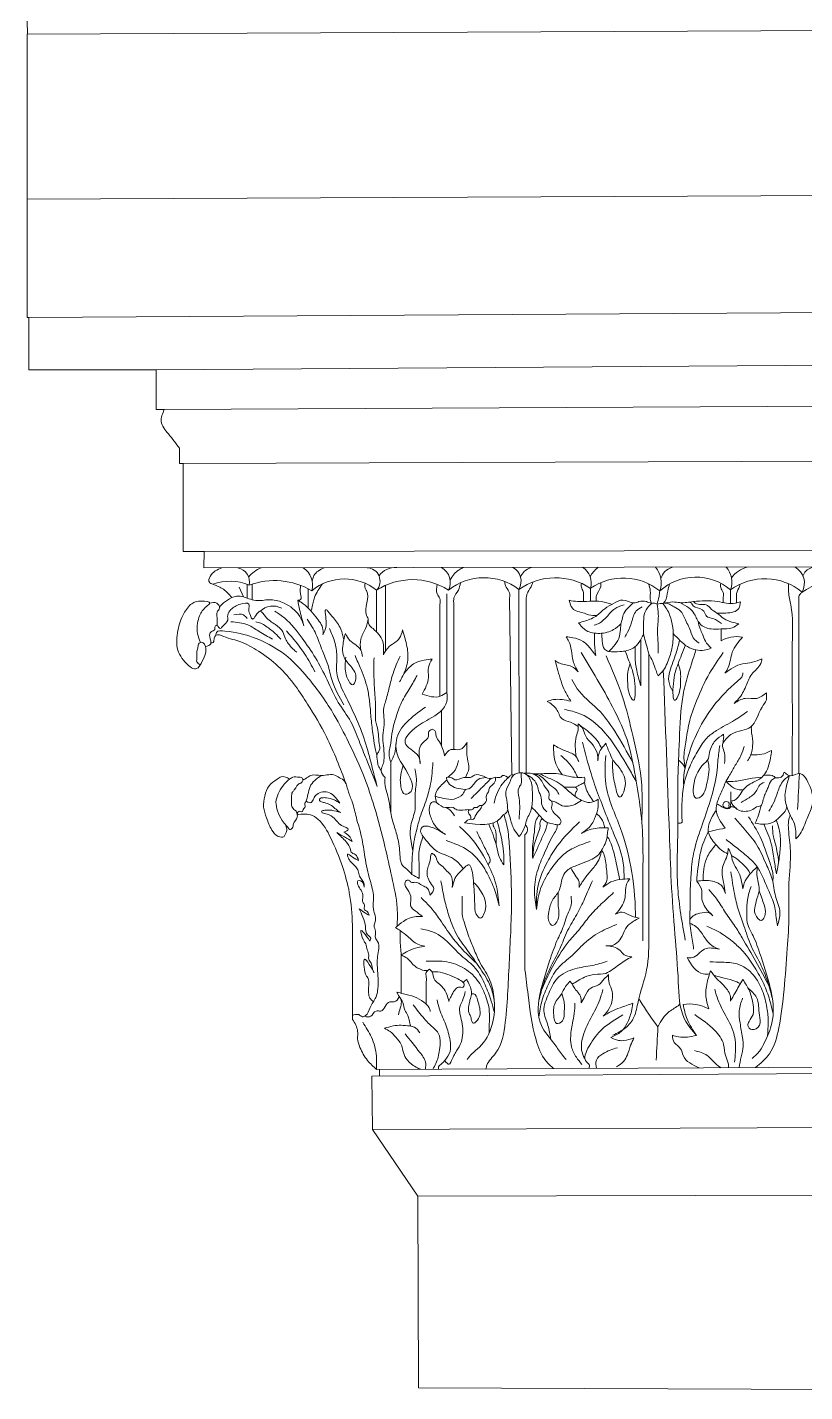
# Model space of a CAD drawing. Header units: millimetres. Extents: x 0 to 319, y 0 to 231.
# Drawn here: x 85.6 to 133, y 67.7 to 150.9 of the extents above; entities that cross this region are included whole.
import ezdxf

# ---------------------------------------------------------------- set-up
doc = ezdxf.new("R2010")
doc.units = ezdxf.units.MM
doc.layers.get('0').update_dxf_attribs({"lineweight": 9})

msp = doc.modelspace()

# ---------------------------------------------------------------- linework, layer by layer
for p, q in [((85.574, 151.289), (85.578, 150.492)), ((177.597, 150.918), (85.574, 150.492)), ((85.574, 150.492), (85.571, 140.44)), ((176.848, 140.852), (85.571, 140.44)), ((85.571, 140.44), (85.571, 133.217)), ((85.571, 133.217), (85.675, 133.217)), ((85.675, 133.217), (176.384, 133.784)), ((85.675, 130.041), (85.675, 133.217)), ((93.435, 130.041), (189.937, 130.707)), ((93.435, 130.041), (85.675, 130.041)), ((93.435, 127.608), (93.435, 130.041)), ((189.937, 128.11), (93.934, 127.608)), ((93.934, 127.608), (93.435, 127.608)), ((94.867, 124.317), (94.867, 125.254)), ((95.078, 124.317), (94.867, 124.317)), ((95.078, 124.317), (188.294, 124.667)), ((95.078, 118.963), (95.078, 124.317)), ((96.359, 118.963), (95.078, 118.963)), ((96.359, 118.963), (96.34, 117.957)), ((187.235, 119.101), (96.359, 118.963)), ((96.34, 117.957), (187.235, 118.103)), ((98.769, 116.194), (98.491, 116.783)), ((98.994, 116.386), (98.994, 116.956)), ((99.3, 116.417), (99.3, 116.974)), ((102.709, 115.965), (102.709, 116.69)), ((106.881, 116.596), (106.881, 114.064)), ((107.44, 113.951), (107.44, 116.896)), ((115.578, 106.119), (115.576, 116.651)), ((119.938, 116.713), (119.938, 115.926)), ((128.483, 116.618), (128.483, 115.789)), ((98.994, 116.386), (98.994, 116.11)), ((99.3, 116.417), (99.3, 116.015)), ((102.709, 115.965), (102.709, 115.512)), ((110.747, 115.725), (110.747, 110.123)), ((111.172, 110.362), (111.172, 116.371)), ((111.608, 115.725), (111.608, 106.893)), ((114.998, 116.133), (115.141, 105.342)), ((116.014, 116.133), (116.014, 105.443)), ((119.512, 116.258), (119.512, 115.904)), ((128.039, 116.18), (128.039, 115.845)), ((128.853, 116.18), (128.853, 115.821)), ((132.658, 105.426), (132.644, 116.206)), ((107.44, 113.951), (107.44, 112.9)), ((115.578, 106.119), (115.578, 105.463)), ((105.419, 90.433), (105.419, 96.183)), ((176.675, 87.393), (106.591, 86.967)), ((176.289, 87.717), (106.877, 87.384)), ((107.069, 87.136), (107.069, 87.385)), ((106.591, 86.967), (106.629, 83.717)), ((107.069, 87.136), (107.07, 86.97)), ((106.629, 83.717), (176.718, 84.051)), ((109.4, 79.646), (106.629, 83.717)), ((173.863, 79.799), (109.4, 79.646)), ((109.4, 79.646), (109.443, 67.97)), ((109.443, 67.97), (174.018, 67.733))]:
    msp.add_line(p, q)
for centre, radius, start, end in [((98.245, 117.094), 0.886, 347.98792, 77.98792), ((100.523, 116.249), 1.843, 111.60891, 141.60891), ((101.756, 116.925), 1.226, 343.10759, 58.14686), ((106.279, 117.153), 0.82, 317.20854, 88.16678), ((108.014, 116.788), 1.192, 85.1329, 145.1329), ((110.373, 117.084), 1.013, 332.12091, 62.12091), ((113.449, 113.819), 3.542, 53.09843, 127.99442), ((114.721, 117.132), 0.981, 330.63866, 60.63866), ((117.802, 113.474), 3.879, 56.59378, 125.01695), ((118.833, 117.029), 1.149, 344.00041, 57.06542), ((121.948, 113.797), 3.542, 51.18178, 124.58611), ((122.787, 117.054), 1.468, 340.20067, 40.20067), ((126.361, 114.109), 3.286, 49.7835, 131.85376), ((127.151, 117.091), 1.413, 340.43241, 40.43241), ((130.575, 113.74), 3.558, 50.24822, 126.01004), ((129.966, 116.316), 1.759, 105.63668, 144.11462), ((131.859, 117.023), 1.133, 331.06064, 61.06064), ((97.935, 114.102), 3.044, 67.25202, 110.08805), ((100.659, 112.689), 4.495, 59.67261, 110.13589), ((104.922, 114.144), 3.139, 51.37303, 129.41006), ((109.086, 113.154), 4.088, 57.72686, 122.64446), ((135.462, 112.663), 4.621, 62.65717, 124.41605), ((100.566, 114.518), 1.116, 61.57701, 134.48748)]:
    msp.add_arc(centre, radius, start, end)
for points in [[(94.867, 125.254), (94.185, 126.123), (93.742, 126.89), (93.934, 127.608)], [(94.867, 124.317), (94.867, 125.254)], [(96.889, 116.961), (96.681, 117.081), (96.728, 117.444), (97.444, 117.959)], [(102.965, 117.125), (103.065, 117.497), (103.685, 117.969)], [(111.738, 117.705), (111.591, 117.559), (111.381, 117.194)], [(111.738, 117.705), (111.92, 117.841), (112.165, 117.982)], [(115.666, 117.397), (115.895, 117.738), (116.33, 117.989)], [(124.232, 117.314), (124.477, 117.738), (124.936, 118.003)], [(132.904, 117.461), (133.075, 117.757), (133.524, 118.017)], [(96.889, 116.961), (97.543, 116.656), (98.048, 116.151)], [(102.072, 115.987), (102.25, 116.034), (102.25, 116.379), (102.25, 116.893)], [(103.024, 115.854), (103.105, 116.156), (103.582, 116.983)], [(106.374, 114.876), (106.269, 115.057), (106.269, 116.575), (106.185, 116.72), (106.185, 117.017)], [(110.747, 115.725), (110.747, 116.102), (110.592, 116.369), (110.592, 116.954)], [(111.608, 115.725), (111.608, 116.138), (111.878, 116.605), (111.997, 117.05)], [(114.998, 116.133), (114.998, 116.434), (114.798, 116.78), (114.704, 117.131)], [(116.014, 116.133), (116.106, 116.477), (116.366, 116.926), (116.411, 117.096)], [(119.512, 116.258), (119.489, 116.518), (119.383, 116.781), (119.383, 117.017)], [(120.288, 115.934), (120.288, 116.219), (120.561, 116.828), (120.561, 117.055)], [(123.658, 115.786), (123.588, 116.047), (123.588, 116.565), (123.473, 116.994)], [(124.168, 116.556), (124.122, 116.206), (124.001, 115.75)], [(124.352, 115.786), (124.483, 115.917), (124.65, 116.541), (124.769, 116.983)], [(128.039, 116.18), (128.03, 116.467), (127.888, 116.764), (127.888, 117.018)], [(128.853, 116.18), (128.853, 116.4), (129.034, 116.828), (129.071, 116.965)], [(132.254, 105.292), (132.254, 107.224), (132.254, 109.863), (132.254, 113.358), (132.166, 115.698), (132.028, 116.49), (132.028, 116.988)], [(132.644, 116.206), (132.72, 116.339), (132.85, 116.475)], [(96.008, 111.868), (95.771, 111.805), (95.409, 112.013), (94.763, 112.947), (94.763, 114.144), (95.122, 115.176), (95.61, 115.776), (96.218, 115.939), (96.705, 115.808), (96.499, 115.602), (96.089, 115.043), (95.966, 114.585), (95.966, 113.948), (96.133, 113.415)], [(96.704, 115.804), (97.136, 115.804), (97.3, 115.519), (97.149, 115.257), (97.149, 114.939), (97.149, 114.484)], [(97.149, 114.484), (97.363, 114.271), (97.504, 114.412), (97.8, 114.776), (97.8, 115.075), (97.995, 115.413), (98.575, 115.748), (99.094, 115.748), (99.094, 115.401), (99.186, 115.057), (99.311, 114.84), (99.519, 115.048), (99.786, 115.315), (100.104, 114.997), (100.719, 114.5), (101.168, 114.051), (101.336, 113.63), (101.498, 113.35), (101.793, 113.006), (102.026, 112.814)], [(98.048, 116.151), (97.549, 115.82), (97.301, 115.571)], [(98.048, 116.151), (98.345, 116.23), (98.769, 116.194)], [(102.452, 114.436), (102.166, 115.058), (101.25, 115.801), (100.439, 116.019), (99.622, 115.966), (98.769, 116.194)], [(102.072, 115.987), (102.185, 115.423), (102.452, 114.436)], [(102.072, 115.987), (102.283, 115.865), (103.181, 114.966), (103.616, 114.213), (103.616, 113.873)], [(103.024, 115.854), (102.942, 115.505), (102.891, 115.314)], [(118.639, 115.983), (119.153, 115.909), (120.603, 115.909), (121.255, 115.735)], [(118.639, 115.983), (118.833, 115.495), (119.567, 115.189), (120.078, 115.052), (120.323, 115.052)], [(119.206, 114.611), (119.629, 114.724), (120.335, 115.061), (120.809, 115.473), (121.352, 115.787), (121.912, 116.001), (122.593, 115.819), (122.896, 115.9), (123.347, 115.9), (123.658, 115.786)], [(121.988, 115.704), (121.425, 115.469), (120.928, 114.972), (120.485, 114.596), (120.156, 114.461)], [(121.798, 114.545), (121.872, 114.822), (121.968, 115.181), (122.266, 115.548), (122.537, 115.819)], [(124.059, 111.387), (123.936, 111.695), (123.733, 112.247), (123.506, 112.724), (123.427, 113.019), (123.181, 113.939), (123.181, 114.684), (123.257, 115.247), (123.658, 115.786)], [(123.658, 115.786), (123.773, 115.817), (124.029, 115.748), (124.194, 115.793), (124.352, 115.786)], [(124.001, 115.75), (124.078, 115.143), (124.028, 114.177), (124.067, 113.302), (124.067, 112.769)], [(124.352, 115.786), (124.594, 115.446), (124.886, 114.71), (124.986, 113.951), (124.904, 113.029), (124.614, 112.136), (124.382, 111.71), (124.059, 111.387)], [(129.093, 115.89), (128.783, 115.807), (127.701, 115.903), (126.231, 115.903), (125.391, 115.841), (124.968, 115.885), (124.352, 115.786)], [(126.58, 113.371), (126.296, 113.583), (126.04, 114.122), (125.69, 114.88), (125.432, 115.327), (125.037, 115.581), (124.758, 115.742), (124.477, 115.818)], [(128.986, 114.546), (128.576, 114.309), (127.91, 114.234), (127.295, 114.234), (126.615, 114.56), (126.274, 115.151), (125.943, 115.522), (125.391, 115.841)], [(127.94, 114.566), (127.413, 114.87), (127.018, 115.02), (126.847, 115.316), (126.332, 115.571), (126.206, 115.644), (126.13, 115.775), (125.967, 115.869)], [(128.986, 114.546), (128.562, 114.659), (128.08, 114.864), (127.656, 115.199), (127.232, 115.521), (127.088, 115.665), (126.326, 115.806), (126.231, 115.901)], [(129.093, 115.89), (128.986, 115.49), (128.207, 115.201), (127.653, 115.201)], [(98.995, 114.867), (98.773, 115.089), (98.17, 115.089)], [(100.687, 115.319), (101.283, 114.892), (102.336, 113.68), (103.161, 112.472), (103.862, 111.126), (104.55, 109.755), (105.313, 108.577), (105.816, 107.408), (106.266, 106.288), (106.926, 104.641)], [(102.658, 114.833), (103.189, 113.912), (103.578, 112.903), (103.912, 112.06), (104.169, 111.1), (104.887, 109.607)], [(103.616, 113.873), (103.752, 114.206), (103.752, 115.253)], [(103.752, 115.253), (103.752, 115.362), (103.834, 115.409), (103.898, 115.345), (104.249, 114.905), (104.702, 114.228), (104.878, 113.571)], [(106.374, 114.876), (106.208, 114.257), (105.923, 113.616), (105.923, 112.936)], [(106.374, 114.876), (106.427, 114.497), (106.67, 114.254), (107.263, 113.469), (107.301, 112.668)], [(123.089, 115.59), (122.73, 115.332), (122.446, 114.655), (122.204, 114.037), (122.031, 113.739)], [(97.149, 114.484), (97.015, 114.351), (97.015, 114.196), (96.787, 114.064), (96.703, 113.75), (96.765, 113.329), (96.451, 113.148)], [(97.071, 113.842), (97.121, 114.028), (97.635, 114.108), (99.351, 113.72), (101.264, 112.693), (102.697, 111.26), (104.306, 108.976), (105.165, 107.342), (106.152, 105.154), (106.741, 103.409), (107.396, 100.963), (107.812, 99.13), (108.143, 97.217), (108.143, 96.112)], [(97.997, 114.672), (99.027, 114.484), (99.722, 114.083), (100.531, 113.616)], [(101.045, 113.611), (100.702, 113.953), (100.132, 114.407), (99.814, 114.59), (99.512, 114.671)], [(103.128, 111.625), (102.506, 112.701), (101.391, 114.115)], [(104.009, 114.264), (104.328, 113.462), (104.46, 112.601), (104.46, 111.555), (104.619, 110.962), (105.129, 109.866), (105.658, 108.737), (106.24, 107.202), (106.644, 105.694), (106.926, 104.641)], [(107.301, 112.668), (107.653, 113.16), (108.085, 113.469), (108.267, 113.651), (108.477, 114.182)], [(108.477, 114.182), (108.622, 113.643), (108.802, 112.681), (108.648, 111.753), (108.287, 111.003)], [(121.798, 114.545), (121.351, 114.195), (120.505, 113.969), (119.676, 114.14), (119.206, 114.611)], [(120.255, 112.618), (120.179, 113.496), (120.179, 113.979)], [(121.046, 112.855), (120.795, 113), (120.661, 113.501), (120.618, 113.976)], [(121.046, 112.855), (121.243, 113.052), (121.608, 113.535), (121.753, 114.073), (121.798, 114.545)], [(127.3, 113.058), (126.954, 113.493), (126.774, 113.921), (126.629, 114.239), (126.501, 114.719)], [(127.91, 113.514), (127.91, 113.795), (127.91, 114.234)], [(96.008, 111.868), (96.323, 112.415), (96.408, 113.262), (96.251, 113.419), (96.051, 113.366), (95.987, 113.127), (95.919, 112.875), (95.919, 112.492), (95.919, 112.241), (96.119, 112.042)], [(96.778, 113.38), (96.914, 113.416), (96.985, 113.683), (97.083, 113.852), (97.543, 113.786), (98.61, 113.442), (99.677, 112.886), (100.868, 111.973), (101.938, 110.753), (102.675, 109.653), (103.83, 107.652), (105.023, 104.79)], [(104.878, 113.571), (104.878, 112.572), (105.308, 111.963), (105.618, 111.165), (105.418, 110.82), (105.212, 111.026), (105.002, 111.566), (105.002, 112.513)], [(104.878, 113.571), (104.981, 113.957)], [(104.981, 113.957), (105.261, 113.541), (105.917, 112.949), (106.023, 112.552)], [(119.188, 111.623), (118.873, 112.283), (118.77, 112.921), (118.621, 113.477), (118.458, 113.76)], [(118.458, 113.76), (118.861, 113.703), (119.499, 113.468), (119.974, 112.993), (120.255, 112.618)], [(121.046, 112.855), (121.735, 112.855), (122.546, 113.072), (122.907, 113.433), (123.184, 113.913)], [(123.013, 110.763), (122.76, 111.705), (122.662, 112.521), (122.662, 113.159)], [(123.013, 110.763), (123.013, 111.824), (123.013, 113.262), (123.013, 113.596)], [(124.97, 110.425), (124.713, 111.054), (124.778, 111.645), (125.162, 112.758), (125.377, 113.558)], [(125.731, 113.249), (125.288, 112.118), (124.994, 110.896), (125.101, 109.885), (125.346, 110.317), (125.433, 111.08), (125.43, 111.599), (125.279, 112.123)], [(127.3, 113.058), (126.878, 112.945), (126.372, 112.958), (125.865, 113.157), (125.415, 113.521), (124.986, 113.951)], [(129.221, 113.742), (128.504, 113.742), (127.91, 113.514)], [(128.145, 111.544), (128.343, 111.886), (128.592, 112.815), (129.221, 113.742)], [(105.57, 112.609), (105.936, 111.771), (106.363, 110.429), (106.484, 109.575), (106.567, 108.625), (106.693, 107.62), (106.819, 106.875), (106.91, 106.535)], [(106.729, 112.469), (106.729, 111.154), (106.822, 108.841), (106.822, 108.654), (106.907, 108.337), (107.048, 107.253), (107.048, 106.822), (106.939, 106.634), (106.939, 106.179)], [(108.322, 112.577), (107.889, 111.525), (107.661, 110.672), (107.421, 109.778), (107.331, 109.442), (107.331, 108.851), (107.331, 108.235), (107.264, 107.59), (107.323, 106.961), (107.336, 106.788), (107.336, 106.229), (107.245, 105.889), (107.165, 105.59), (107.402, 105.179)], [(110.277, 112.402), (109.781, 112.335), (109.147, 112.101), (108.541, 111.494)], [(110.277, 112.402), (110.051, 111.899), (110.051, 111.281), (109.659, 110.266)], [(118.736, 109.836), (118.394, 110.428), (117.946, 111.702), (117.784, 112.307)], [(117.784, 112.307), (118.067, 112.143), (118.788, 111.95), (119.188, 111.623)], [(119.369, 112.802), (121.28, 109.492), (122.262, 107.189), (122.722, 104.955), (123.019, 102.976), (123.135, 98.81), (123.135, 95.213)], [(120.893, 112.598), (121.868, 110.162), (122.537, 107.667), (123.064, 104.717), (123.064, 102.508)], [(123.506, 112.724), (123.506, 95.652), (123.364, 93.45), (122.845, 91.513), (122.592, 90.57), (122.084, 89.918), (121.312, 89.472)], [(122.051, 112.891), (122.352, 112.118), (122.646, 110.896), (122.538, 109.885), (122.293, 110.317), (122.206, 111.08), (122.209, 111.599), (122.361, 112.123)], [(126.372, 112.958), (125.843, 111.262), (125.672, 110.62), (125.491, 109.539), (125.338, 106.817), (125.265, 104.686), (125.265, 102.003), (125.265, 98.458), (125.722, 95.253)], [(128.041, 112.8), (127.203, 111.531), (126.412, 109.861), (125.954, 108.501), (125.757, 107.335), (125.642, 106.366), (125.71, 105.747)], [(130.401, 112.416), (129.817, 112.203), (129.221, 112.113), (128.145, 111.544)], [(128.697, 109.698), (128.969, 109.97), (129.413, 110.739), (129.78, 111.472), (130.323, 112.125), (130.401, 112.416)], [(124.382, 111.71), (124.752, 101.74), (124.869, 98.831), (125.088, 95.609), (125.298, 92.723), (125.68, 90.444), (126.405, 89.455)], [(125.71, 105.747), (125.902, 106.467), (126.61, 108.234), (127.615, 109.744), (129.108, 111.237), (129.168, 111.297), (129.236, 111.554)], [(109.365, 111.408), (108.918, 110.633), (108.41, 109.752), (108.072, 108.849), (107.849, 108.016), (107.754, 107.278), (107.657, 106.482), (107.753, 106.123)], [(118.803, 111.158), (119.133, 110.587), (120.371, 109.349), (121.415, 108.002), (122.529, 106.074)], [(111.172, 110.362), (111.172, 109.818), (110.08, 108.727), (109.069, 108.061), (108.625, 107.293), (109.425, 106.493), (109.555, 106.01)], [(111.172, 110.362), (110.774, 110.132), (109.659, 110.266)], [(117.285, 109.821), (117.686, 109.928), (118.736, 109.836)], [(119.179, 108.291), (118.72, 108.556), (118.201, 108.765), (117.863, 109.349), (117.285, 109.821)], [(130.669, 110.344), (130.669, 109.917), (130.409, 109.467), (129.714, 108.263), (128.577, 107.847), (128.013, 107.282)], [(130.669, 110.344), (130.08, 110.004), (129.384, 110.004), (128.697, 109.698)], [(108.512, 105.905), (108.208, 106.432), (108.093, 107.441), (109.865, 109.467)], [(110.843, 107.132), (110.843, 109.267)], [(118.354, 109.321), (119.298, 109.068), (120.994, 107.7), (122.259, 105.764), (122.721, 104.965)], [(129.518, 109.2), (128.733, 108.677), (127.633, 108.042), (127.038, 107.585), (126.502, 106.833), (126.044, 105.953), (125.701, 105.024), (125.536, 103.912), (125.536, 102.55), (125.536, 102.458), (125.267, 102.386)], [(119.179, 108.449), (119.179, 108.084), (119.07, 107.679), (119.07, 106.446)], [(119.179, 108.449), (119.466, 108.162), (119.647, 107.7), (120.013, 107.247), (120.342, 106.677), (120.39, 106.206)], [(119.179, 108.449), (119.647, 108.099), (120.401, 107.346), (120.623, 106.961)], [(129.527, 106.205), (129.698, 106.5), (129.794, 106.86), (129.842, 107.376), (129.755, 108.074), (129.755, 108.296)], [(110.268, 108.133), (110.052, 107.917), (110.052, 107.708), (109.688, 107.268), (109.555, 106.01)], [(110.268, 108.133), (110.433, 108.039), (110.523, 107.701), (110.725, 107.352), (111.036, 106.505)], [(111.036, 106.505), (111.412, 106.881), (111.976, 106.881), (112.412, 107.318)], [(112.307, 105.188), (112.518, 105.731), (112.426, 106.319), (112.412, 107.318)], [(119.459, 107.335), (119.971, 105.425), (120.95, 102.761), (121.346, 101.78), (121.916, 100.105), (121.99, 98.982)], [(128.058, 107.817), (127.561, 107.435), (127.205, 106.705), (127.08, 106.238), (126.898, 106.055), (126.202, 104.409), (126.202, 104.316), (126.373, 103.921), (126.778, 104.102), (126.988, 104.592), (127.163, 105.822), (127.086, 106.242)], [(128.058, 107.817), (128.058, 107.513), (127.999, 107.179), (127.999, 107.096), (128.108, 106.687), (128.108, 106.034)], [(108.073, 107.279), (107.971, 106.61), (107.753, 106.123)], [(118.204, 105.355), (117.824, 106.015), (117.683, 107.171)], [(117.683, 107.171), (118.048, 106.96), (118.708, 106.691), (119.008, 106.518), (119.218, 106.155)], [(118.133, 106.521), (118.736, 105.919), (119.161, 105.182)], [(120.39, 106.206), (120.462, 106.657), (120.869, 107.263)], [(120.869, 106.522), (120.869, 104.798), (121.775, 102.063), (122.4, 99.732), (122.677, 96.892), (122.677, 96.659)], [(120.869, 107.263), (121.076, 106.748), (121.294, 106.24)], [(126.233, 94.708), (126.079, 95.696), (126.004, 96.299), (126.004, 96.524), (126.079, 99.375), (126.267, 100.716), (126.776, 102.347), (127.294, 103.933), (127.674, 105.661), (127.718, 106.259), (127.831, 107.129)], [(129.319, 107.078), (129.122, 106.531), (128.773, 105.926), (128.428, 105.329), (128.206, 104.943), (127.982, 104.4), (127.677, 103.676), (127.617, 103.21), (128.16, 102.089)], [(130.991, 106.833), (130.929, 106.383), (130.775, 105.81), (130.549, 105.359), (130.353, 105.163), (129.884, 104.892), (129.507, 104.675), (129.261, 104.429), (129.006, 104.053), (128.763, 103.81), (128.494, 103.738)], [(130.991, 106.833), (130.527, 106.632), (129.974, 106.567), (129.723, 106.567)], [(106.939, 106.179), (106.99, 105.916), (107.165, 105.613)], [(107.753, 106.123), (107.753, 102.998)], [(108.512, 105.905), (108.375, 105.393), (108.375, 104.601), (108.632, 104.155), (108.837, 104.21), (108.512, 105.905)], [(109.224, 105.699), (109.317, 105.075), (109.232, 104.122), (109.232, 103.228), (108.973, 102.26), (109.105, 100.715)], [(110.325, 106.089), (110.182, 104.8), (109.931, 103.861), (109.535, 102.736), (109.342, 102.016)], [(111.884, 106.21), (111.675, 105.634), (111.244, 105.202)], [(121.294, 106.24), (121.294, 105.622), (121.45, 104.671), (121.726, 103.98), (122.024, 104.495), (121.799, 105.628), (121.294, 106.24)], [(125.71, 105.747), (125.57, 105.989), (125.316, 106.243)], [(125.71, 105.747), (125.628, 105.19), (125.628, 104.686)], [(102.049, 102.91), (102.049, 102.764), (101.809, 102.347), (101.742, 102.1), (101.592, 102.013), (101.484, 102.121), (101.349, 102.255), (101.409, 102.032), (101.334, 101.754), (101.239, 101.589), (100.88, 101.589), (100.493, 101.975), (100.172, 102.716), (99.994, 103.379), (100.063, 104.043), (100.329, 104.677), (100.823, 105.08), (101.07, 105.223), (101.581, 105.086)], [(101.361, 102.252), (101.127, 102.555), (100.845, 103.145), (100.748, 103.682), (100.881, 104.181), (101.157, 104.659), (101.581, 105.083), (101.775, 105.194), (102.156, 105.194), (102.373, 105.136), (102.373, 104.959), (102.255, 104.842), (102.106, 104.763), (102.027, 104.663), (101.929, 104.522), (101.864, 104.418), (101.757, 104.293), (101.699, 103.978), (101.697, 103.739), (101.697, 103.491), (101.843, 103.238), (102.009, 103.073), (102.049, 102.91)], [(102.39, 105.021), (102.617, 105.152), (102.879, 105.304), (103.513, 105.304), (104.374, 105.304), (104.534, 105.211), (104.873, 105.015), (105.15, 104.366), (105.396, 103.689), (105.651, 102.734), (105.967, 101.557), (106.172, 100.335), (106.49, 98.9), (106.697, 97.889), (106.697, 97.135), (106.8, 96.753), (106.8, 96.388), (106.734, 96.144), (106.822, 95.814), (106.822, 95.399), (106.951, 95.176), (106.951, 94.269), (106.951, 93.401), (106.951, 92.166), (106.846, 91.774), (106.495, 91.167), (106.193, 90.644), (106.019, 90.597), (105.796, 90.725), (105.593, 90.725), (105.419, 90.679)], [(102.582, 103.708), (102.7, 104.148), (102.827, 104.622), (103.509, 105.304)], [(107.402, 105.179), (107.402, 104.682), (107.548, 104.138), (107.642, 103.787), (107.747, 103.035), (107.988, 102.133), (108.219, 101.273), (108.327, 100.209)], [(110.572, 103.643), (110.463, 104.049), (110.852, 104.723), (111.179, 105.024)], [(111.143, 105.189), (111.403, 105.189), (111.664, 105.038), (112.214, 105.185), (112.627, 105.185), (112.87, 105.325), (113.404, 105.255), (113.899, 105.122), (114.161, 105.195), (114.471, 105.195), (114.577, 105.301), (114.952, 105.201), (115.077, 105.325), (115.251, 105.325)], [(111.143, 105.189), (111.209, 104.943), (111.53, 104.622), (112.034, 104.487), (112.506, 104.487), (112.874, 104.854), (113.075, 105.056), (113.559, 105.185)], [(113.871, 105.117), (113.339, 104.585), (113.001, 104.247), (112.658, 103.904)], [(113.332, 103.466), (113.584, 103.782), (113.584, 104.087), (113.708, 104.302), (113.774, 104.549), (114.066, 104.841), (114.161, 105.195)], [(114.949, 105.199), (114.738, 104.988), (114.4, 104.554), (114.151, 103.98), (114.056, 103.624)], [(114.892, 103.19), (114.831, 103.791), (114.775, 104.313), (115.016, 104.896), (115.158, 105.23), (115.556, 105.459), (115.812, 105.459), (116.11, 105.287), (116.302, 104.955), (116.393, 104.068), (116.32, 103.234), (116.014, 102.505), (115.917, 102.142), (115.59, 101.576)], [(115.579, 102.64), (115.579, 103.927), (115.579, 104.569), (115.712, 104.8), (115.712, 105.205), (115.712, 105.472)], [(118.157, 102.501), (118.058, 102.673), (117.811, 102.921), (117.567, 103.342), (117.567, 103.716), (117.422, 103.861), (117.422, 104.159), (117.17, 104.594), (116.896, 105.068), (116.26, 105.436), (115.889, 105.436)], [(117.271, 103.096), (116.981, 103.467), (116.935, 103.926), (116.766, 104.381), (116.668, 104.747), (116.352, 105.152), (115.908, 105.437)], [(119.399, 103.784), (119.059, 103.98), (118.46, 104.482), (118.119, 104.76), (117.635, 105.04), (117.301, 105.183), (116.814, 105.399), (116.419, 105.399)], [(118.016, 104.138), (117.865, 104.398), (117.46, 104.733), (117.118, 105.075), (116.824, 105.295), (116.432, 105.4)], [(119.571, 105.193), (118.97, 105.193), (117.996, 105.396), (116.827, 105.396)], [(119.033, 104.585), (119.34, 104.762), (119.571, 104.895), (119.571, 105.193)], [(119.568, 104.891), (119.683, 104.466), (120.121, 103.707)], [(130.399, 105.201), (129.607, 105.104), (128.76, 104.95), (128.209, 104.95)], [(128.209, 104.95), (128.435, 104.724), (128.924, 104.442), (129.272, 104.442)], [(128.513, 103.405), (128.72, 103.349), (129.034, 103.168), (129.428, 103.12), (129.839, 103.23), (130.16, 103.415), (130.328, 103.46), (130.433, 103.641), (130.534, 104.019), (130.668, 104.323), (130.774, 104.571), (130.987, 105.01), (131.248, 105.161)], [(129.125, 103.661), (129.622, 103.948), (130.085, 104.411), (130.266, 104.724), (130.533, 104.878)], [(131.248, 105.161), (131.021, 105.292), (130.492, 105.292)], [(132.074, 105.292), (131.651, 104.908), (131.322, 104.179), (131.093, 103.601), (130.825, 103.137)], [(131.758, 105.509), (131.58, 105.2), (131.248, 105.161)], [(132.475, 101.443), (132.727, 101.744), (133.151, 102.683), (133.459, 103.476), (133.491, 104.107), (133.265, 104.764), (132.972, 105.271), (132.706, 105.425), (132.158, 105.278), (131.758, 105.509)], [(131.913, 103.398), (131.808, 103.957), (131.851, 104.458), (132.074, 105.292)], [(132.578, 103.227), (132.689, 105.426)], [(102.049, 102.91), (102.089, 103.059), (102.194, 103.12), (102.323, 103.085), (102.443, 103.293), (102.508, 103.358), (102.508, 103.586), (102.577, 103.706), (102.83, 103.638), (103.015, 103.822), (103.161, 104.075), (103.508, 104.276), (103.919, 104.276), (104.266, 104.075), (104.646, 103.611)], [(112.309, 104.456), (112.145, 104.171), (111.62, 103.868), (110.969, 103.904), (110.463, 104.04)], [(119.033, 104.585), (118.698, 104.585), (118.342, 104.585)], [(119.033, 104.585), (119.13, 104.417), (119.022, 104.23), (119.022, 104.005)], [(128.512, 104.299), (128.494, 103.738), (128.388, 103.343), (128.031, 103.439), (128.129, 103.694), (128.404, 103.62), (128.351, 103.422)], [(104.646, 103.611), (104.29, 103.817), (103.828, 103.941), (103.562, 103.941), (103.409, 103.853), (103.409, 103.781), (103.586, 103.679), (103.795, 103.623), (104.14, 103.464), (104.41, 103.241), (104.685, 103.037)], [(104.685, 103.037), (104.156, 103.179), (103.726, 103.179), (103.533, 103.127), (103.559, 103.026)], [(111.088, 101.713), (110.526, 102.153), (110.245, 102.639), (110.113, 103.354), (110.312, 103.699), (110.572, 103.643)], [(112.66, 103.212), (112.29, 103.212), (111.781, 103.212), (111.554, 103.343), (111.092, 103.343), (110.572, 103.643)], [(111.126, 103.342), (111.351, 103.212), (111.631, 102.839)], [(112.258, 102.414), (112.644, 102.636), (112.794, 102.636), (112.897, 102.814), (113.186, 103.215), (113.332, 103.466)], [(114.892, 103.19), (114.731, 102.963), (114.655, 102.922), (114.458, 102.724), (112.258, 102.414)], [(113.332, 103.466), (113.177, 103.466), (112.961, 103.342), (112.847, 103.342), (112.751, 103.246), (112.493, 103.177), (112.568, 102.899), (112.637, 102.779), (112.636, 102.637)], [(115.59, 101.576), (115.266, 102.03), (115.032, 102.714), (114.892, 103.19)], [(118.157, 102.501), (118.053, 102.32), (117.777, 102.32), (117.251, 102.461), (116.712, 103.001), (116.352, 103.36)], [(117.546, 103.741), (117.818, 103.668), (118.099, 103.506), (118.592, 103.436), (118.976, 103.539), (119.399, 103.784)], [(119.392, 101.773), (119.869, 102.15), (120.226, 102.768), (120.401, 103.422), (120.401, 103.854)], [(120.401, 103.854), (119.904, 103.652), (119.399, 103.784)], [(127.122, 101.865), (127.149, 102.215), (127.387, 102.821), (127.616, 103.218)], [(128.513, 103.405), (128.391, 103.283), (127.961, 103.398), (127.652, 103.577)], [(128.494, 103.738), (128.63, 103.501), (128.864, 103.268)], [(130.347, 103.474), (130.188, 102.883), (129.99, 102.389)], [(129.99, 102.389), (130.435, 102.331), (131.095, 102.46), (131.59, 102.879), (131.864, 103.218), (131.913, 103.398)], [(131.913, 103.398), (132.144, 102.852), (132.378, 102.363), (132.475, 101.443)], [(105.419, 96.183), (105.223, 98.166), (104.797, 99.758), (104.077, 101.514), (103.309, 102.643), (102.847, 102.91), (102.049, 102.91)], [(103.559, 103.026), (103.871, 102.943), (104.307, 102.691), (104.743, 102.255), (105.161, 102.014), (104.881, 101.852)], [(111.088, 101.713), (110.662, 101.959), (109.597, 102.061), (109.58, 101.996), (109.916, 101.345), (110.582, 100.678), (111.577, 100.227), (112.179, 99.626)], [(114.655, 102.922), (114.861, 102.152), (114.989, 100.975), (115.12, 97.887), (114.988, 94.1), (114.739, 90.265), (114.15, 88.368), (113.616, 87.636), (113.557, 87.416)], [(114.646, 99.85), (114.385, 100.303), (114.197, 101.004), (113.734, 102.343)], [(114.177, 101.085), (114.177, 101.579), (114.081, 102.099), (114.001, 102.237), (114.001, 102.414)], [(114.646, 99.85), (114.646, 100.45), (114.395, 101.938), (114.235, 102.532)], [(115.963, 102.318), (116.103, 101.964), (115.941, 101.683)], [(116.412, 100.235), (116.412, 101.101), (116.512, 101.852), (116.612, 102.547), (116.808, 102.887)], [(116.412, 100.235), (116.505, 101.066), (116.756, 101.807), (116.864, 102.208), (116.864, 102.46), (116.989, 102.677)], [(116.412, 100.235), (116.718, 100.906), (117.018, 101.581), (117.233, 102.092), (117.323, 102.427)], [(116.643, 97.124), (116.74, 98.586), (117.306, 100.031), (117.931, 101.033), (119.265, 102.473)], [(120.809, 102.111), (120.595, 102.682), (120.302, 102.975)], [(131.343, 96.133), (131.498, 96.948), (131.233, 97.935), (131.026, 98.978), (130.649, 99.92), (130.096, 101.056), (129.315, 102.053), (128.756, 102.701)], [(129.583, 102.782), (130.289, 101.561), (130.859, 100.057), (131.068, 99.277), (131.068, 98.801)], [(131.286, 99.312), (131.151, 100.127), (130.966, 101.143), (130.513, 102.33)], [(131.286, 99.312), (131.391, 99.875), (131.507, 100.771), (131.507, 101.688), (131.285, 102.59)], [(132.08, 101.364), (132.024, 102.023), (132.024, 102.525), (132.123, 102.894)], [(105.4, 101.284), (104.454, 101.831)], [(104.454, 101.831), (105.028, 101.257), (105.299, 100.787), (105.344, 100.62), (105.57, 100.489), (105.789, 100.111)], [(104.881, 101.852), (105.212, 101.61), (105.4, 101.284)], [(109.342, 102.016), (109.192, 101.409), (109.105, 100.715)], [(109.485, 99.019), (109.485, 99.763), (109.485, 100.715), (109.717, 101.581)], [(114.371, 97.353), (114.161, 98.701), (113.616, 100.02), (112.64, 101.502), (111.942, 102.199)], [(113.005, 101.883), (113.346, 101.182), (113.709, 100.455), (113.809, 100.078), (113.691, 99.874)], [(115.941, 101.683), (115.941, 93.448)], [(116.643, 97.124), (116.518, 98.319), (116.738, 99.6), (117.162, 100.651), (117.747, 101.798), (117.909, 102.157), (117.909, 102.298)], [(121.02, 102.105), (120.976, 101.763), (120.915, 101.371), (120.709, 100.915), (120.518, 100.584), (119.701, 100.054), (119.092, 99.819), (118.446, 99.445), (118.222, 99.057), (118.005, 98.247), (117.623, 97.703), (117.399, 97.011), (117.399, 96.428), (117.602, 96.164), (117.89, 96.389), (117.973, 97.336), (117.973, 98.189)], [(121.02, 102.105), (120.471, 102.105), (119.529, 101.852), (119.392, 101.773)], [(121.723, 98.956), (121.481, 100.091), (121.049, 101.453), (120.959, 101.61)], [(126.42, 98.86), (126.496, 99.633), (126.848, 101.267), (127.122, 101.865)], [(127.122, 101.865), (127.463, 101.956), (128.16, 102.089)], [(127.122, 101.865), (127.301, 101.463), (127.576, 101.108), (127.932, 100.752), (128.309, 100.534)], [(131.42, 100.048), (131.226, 101.11), (131.1, 101.58), (131.036, 102.23)], [(109.041, 99.276), (109.041, 99.934), (109.105, 100.715)], [(114.371, 97.353), (114.204, 97.974), (113.825, 98.963), (113.247, 99.963), (112.505, 100.706), (111.122, 101.346)], [(116.643, 97.124), (116.861, 98.306), (117.488, 99.528), (118.144, 100.343), (118.903, 100.881), (119.925, 101.274)], [(119.239, 98.464), (119.44, 98.811), (119.826, 99.329), (120.263, 99.86), (120.492, 100.257), (120.626, 100.755)], [(120.626, 100.755), (120.781, 100.437), (120.878, 99.972), (120.928, 99.47), (120.928, 98.893), (120.696, 98.491)], [(127.592, 101.089), (127.078, 100.375), (126.814, 99.085), (126.814, 98.897)], [(128.167, 98.104), (128.055, 98.788), (127.99, 99.667), (128.297, 100.479), (128.344, 100.852)], [(131.343, 96.133), (131.265, 96.636), (131.214, 97.124), (130.886, 98.108), (130.452, 99.096), (130.112, 99.729), (129.623, 100.262), (128.902, 100.865), (128.22, 101.392)], [(128.344, 100.852), (128.471, 100.632), (128.636, 100.013), (128.935, 99.496), (129.232, 98.388)], [(132.08, 101.364), (132.139, 100.702), (132.047, 98.747), (132.047, 96.778), (131.946, 94.748), (131.749, 92.245), (131.432, 89.909), (130.853, 88.338), (130.01, 87.495)], [(105.789, 100.111), (105.415, 100.327), (105.107, 100.504), (105.17, 100.271), (105.292, 100.06), (105.616, 99.736), (105.759, 99.488), (105.846, 99.162), (106.132, 98.668), (106.132, 98.485)], [(108.327, 100.209), (108.408, 99.909), (108.726, 99.591), (109.041, 99.276)], [(110.153, 98.015), (110.375, 98.4), (110.172, 98.752), (109.97, 99.506), (110.169, 100.25), (110.247, 100.541), (110.44, 100.43), (110.597, 100.062), (110.859, 99.801), (111.162, 99.497), (111.507, 98.976), (111.507, 98.475), (111.617, 98.886), (111.85, 99.289), (112.27, 99.71), (112.527, 99.858), (112.683, 99.589), (112.796, 98.882), (112.872, 97.469), (112.969, 96.853), (113.217, 96.605), (113.417, 96.805), (112.915, 98.676), (112.804, 98.788)], [(128.537, 100.42), (128.753, 100.295), (129.168, 99.951), (129.523, 99.596), (129.689, 99.308)], [(109.041, 99.276), (109.485, 99.019)], [(119.239, 98.464), (119.239, 98.814), (119.004, 99.221), (118.747, 99.667)], [(122.331, 98.997), (121.736, 98.958), (121.182, 98.81), (120.696, 98.491)], [(122.331, 98.997), (122.142, 98.67), (122.074, 98.245), (122.03, 97.773), (121.835, 97.315), (121.464, 96.843)], [(128.506, 99.421), (128.719, 98.109), (128.97, 97.092), (129.298, 96.144), (129.742, 94.919), (130.36, 93.699), (130.789, 92.619), (131.014, 91.778)], [(129.232, 98.388), (129.324, 98.732), (130.112, 99.729)], [(130.112, 99.729), (130.112, 99.125), (130.233, 98.271), (130.143, 97.937), (129.987, 97.355), (129.987, 96.864), (130.381, 96.47), (130.605, 96.856), (130.534, 97.408), (130.231, 98.262)], [(106.132, 98.485), (105.901, 98.885), (105.745, 98.885), (105.745, 98.646), (105.945, 98.301), (106.046, 97.923), (106.046, 97.575), (106.147, 97.4), (106.147, 97.11), (106.282, 97.032), (106.428, 96.78)], [(109.695, 96.703), (109.234, 97.056), (108.984, 97.306), (108.984, 97.798), (108.769, 98.356), (108.626, 98.604), (108.707, 98.906), (108.874, 98.906), (108.989, 98.79), (109.225, 98.79), (109.686, 98.598), (109.967, 98.435), (110.103, 98.2), (110.153, 98.015)], [(110.811, 98.887), (111.02, 97.791), (111.277, 96.834), (111.731, 95.687), (112.436, 94.634), (113.221, 93.511), (113.844, 92.431), (114.07, 91.591)], [(120.053, 98.887), (119.58, 97.791), (119.101, 96.834), (118.544, 95.845), (118.067, 94.731), (117.449, 93.511), (117.02, 92.431), (116.795, 91.591)], [(121.349, 98.16), (120.598, 97.47), (119.879, 96.717), (119.281, 95.952), (118.643, 95.219), (116.982, 92.303)], [(128.167, 98.104), (128.003, 98.504), (127.386, 98.86), (126.42, 98.86)], [(127.411, 96.745), (127.057, 97.098), (126.725, 97.89), (126.725, 98.284), (126.42, 98.86)], [(127.152, 98.348), (127.641, 97.772), (128.186, 96.925), (128.749, 96.124), (129.195, 95.406), (130.828, 92.49)], [(129.738, 98.526), (129.514, 97.726), (129.478, 96.961), (129.506, 96.345), (129.914, 95.405), (130.149, 94.816), (130.368, 94.182), (130.693, 93.121), (130.99, 92.01), (131.01, 90.211), (130.561, 89.045), (130.271, 88.523), (129.8, 88.05)], [(109.597, 97.855), (110.125, 97.328), (110.668, 96.632), (111.38, 95.599), (111.999, 94.834), (112.998, 93.835)], [(112.11, 97.943), (112.11, 97.416), (112.11, 96.855), (112.276, 96.234), (112.619, 95.217), (112.784, 94.831), (113.136, 93.995), (113.748, 92.934), (114.046, 91.823), (113.925, 90.061), (113.159, 88.736), (112.702, 88.336), (112.405, 87.983)], [(118.755, 97.943), (118.755, 97.416), (118.473, 96.692), (118.304, 96.158), (117.895, 95.217), (117.661, 94.629), (117.441, 93.995), (117.117, 92.934), (116.819, 91.823), (116.94, 90.061), (117.705, 88.98), (118.162, 88.336), (118.459, 87.983)], [(106.428, 96.78), (106.208, 96.907), (105.833, 97.18)], [(105.833, 97.18), (106.046, 96.671), (106.203, 96.088), (106.336, 95.589), (106.532, 95.394), (106.48, 95.2)], [(108.031, 96.013), (108.52, 96.408), (109.294, 96.703), (109.695, 96.703)], [(122.912, 96.613), (122.566, 96.413), (122.155, 96.078), (121.864, 95.501), (121.545, 95.1), (121.238, 94.923), (120.878, 94.923)], [(122.912, 96.613), (122.374, 96.757), (121.855, 96.971), (121.464, 96.843)], [(126.004, 96.524), (126.276, 96.795), (126.746, 96.921), (127.235, 96.921), (127.411, 96.745)], [(106.48, 95.2), (105.931, 95.838), (106.082, 95.273), (106.222, 95.031), (106.317, 94.679), (106.406, 94.346), (106.406, 94.101), (106.548, 93.854), (106.674, 93.384), (106.729, 93.289)], [(109.837, 94.894), (109.4, 95.012), (108.788, 95.49), (108.326, 95.847), (108.046, 96.009), (108.031, 96.013)], [(108.395, 94.361), (108.322, 95.321), (108.322, 95.85)], [(109.582, 95.959), (110.348, 95.753), (111.429, 94.947), (112.046, 94.33), (112.922, 93.545), (113.508, 92.531), (113.887, 91.553), (114.073, 90.86)], [(121.547, 96.223), (120.517, 95.753), (119.435, 94.947), (118.818, 94.33), (117.942, 93.545), (117.357, 92.531), (116.978, 91.553), (116.792, 90.572)], [(127.815, 94.709), (127.361, 94.914), (126.359, 96.095), (126.004, 96.299)], [(127.034, 96.122), (127.733, 95.786), (128.582, 95.194), (129.153, 94.68), (129.867, 93.733), (130.453, 92.718), (130.832, 91.741), (131.089, 90.755)], [(108.395, 94.361), (108.833, 94.614), (109.406, 94.818), (109.837, 94.894)], [(122.465, 94.249), (122, 94.374), (121.719, 94.655), (120.878, 94.923)], [(125.829, 94.197), (126.152, 94.197), (126.889, 94.709), (127.815, 94.709)], [(106.729, 93.289), (106.128, 94.072), (106.128, 93.637), (106.281, 93.066), (106.396, 92.866), (106.396, 92.383), (106.396, 92.048), (106.483, 91.722), (106.696, 91.509)], [(108.395, 94.361), (108.75, 94.156), (108.988, 93.918), (109.236, 93.67), (109.521, 93.505), (109.873, 93.411), (110.003, 93.411)], [(108.395, 94.361), (108.395, 92.021)], [(109.902, 93.973), (110.893, 93.973), (111.972, 93.684), (112.944, 92.936), (113.478, 92.012), (113.764, 90.945), (113.764, 90.123), (113.764, 89.641)], [(122.465, 94.249), (122.063, 94.018), (121.298, 93.488), (120.868, 93.24), (120.202, 93.17), (119.568, 93), (118.827, 92.572)], [(127.202, 93.202), (126.824, 93.202), (125.829, 94.197)], [(110.105, 93.489), (109.917, 93.301), (109.917, 93.006), (109.917, 92.639), (109.917, 91.365)], [(110.105, 93.489), (110.284, 93.31), (110.392, 92.909), (110.703, 92.598), (110.937, 92.364), (111.177, 91.948), (111.288, 91.533)], [(110.268, 93.336), (110.615, 93.336), (111.208, 93.177), (111.754, 92.941), (112.111, 92.735), (112.236, 92.519), (112.168, 92.402), (111.888, 92.402), (111.653, 92.221), (111.43, 91.835), (111.288, 91.533)], [(115.941, 93.448), (116.131, 91.926), (116.62, 89.181), (117.212, 87.913), (117.689, 87.436)], [(120.962, 93.973), (120.04, 93.718), (118.988, 93.519), (117.921, 92.936), (117.387, 92.012), (117.101, 90.945), (117.344, 90.058), (117.504, 89.238)], [(127.155, 91.073), (127.01, 91.615), (127.01, 92.444), (127.263, 93.389)], [(127.23, 93.939), (127.981, 93.915), (128.883, 93.813), (129.889, 93.124), (130.423, 92.199), (130.708, 91.133), (130.782, 90.245), (130.736, 89.426)], [(127.263, 93.389), (127.65, 92.91), (128.125, 92.435), (128.472, 91.834), (128.472, 91.544)], [(112.376, 92.87), (112.168, 92.681)], [(112.376, 92.87), (112.501, 92.653), (112.636, 92.306), (112.677, 91.96), (112.583, 91.611), (112.553, 91.468), (112.563, 90.739), (112.627, 90.629), (112.656, 90.452)], [(118.687, 92.759), (118.418, 92.429), (118.14, 91.948), (117.776, 91.421), (117.708, 90.57), (117.865, 90.181), (118.226, 90.34), (118.329, 90.724), (118.329, 91.463), (118.183, 92.006)], [(118.687, 92.759), (118.827, 92.572), (118.975, 92.316), (119.226, 92.016), (119.325, 91.845), (119.37, 91.448)], [(119.37, 91.448), (119.603, 91.852), (119.951, 92.341), (120.419, 92.536), (120.779, 92.896), (121.043, 93.16)], [(121.043, 93.16), (121.083, 92.642), (121.261, 92.14), (121.261, 91.625), (121.08, 91.087), (120.721, 90.623)], [(129.088, 92.611), (128.633, 92.804), (127.923, 92.994), (127.474, 93.115)], [(128.472, 91.544), (128.762, 92.046), (129.233, 92.862)], [(129.233, 92.862), (129.634, 92.168), (129.859, 91.326), (129.859, 90.736), (129.614, 90.311), (129.545, 90.053), (129.787, 89.81), (130.245, 90.075), (130.245, 90.688), (130.075, 91.763), (129.546, 92.347)], [(106.149, 90.62), (106.531, 90.62), (106.853, 90.942), (107.138, 90.942), (107.696, 91.5), (107.959, 91.5), (108.278, 91.819)], [(108.117, 92.098), (108.269, 91.833), (108.488, 91.454), (108.611, 90.997), (108.798, 90.672), (108.87, 90.403), (108.973, 90.019)], [(108.117, 92.098), (108.519, 91.99), (109.194, 91.809), (109.763, 91.48), (110.102, 91.142), (110.163, 90.914)], [(108.22, 90.72), (108.325, 91.113), (108.388, 91.348), (108.388, 91.651)], [(111.058, 87.932), (111.369, 88.469), (111.369, 89.14), (111.112, 90.098), (110.726, 91.056), (110.575, 91.62)], [(112.291, 92.128), (112.176, 91.697), (111.966, 91.194), (112.082, 90.313), (112.082, 89.166), (111.854, 88.643), (111.509, 88.047), (111.305, 87.693), (111.047, 87.919)], [(112.678, 91.994), (112.826, 91.994), (113.05, 91.605), (113.18, 91.12), (113.18, 90.671), (112.969, 90.305), (112.792, 90.202), (112.656, 90.452)], [(119.63, 87.94), (119.425, 88.426), (119.531, 89.574), (120.121, 90.811), (120.598, 91.903), (120.691, 92.249)], [(124.054, 89.983), (122.974, 91.563), (122.891, 91.707)], [(128.727, 87.818), (128.786, 88.45), (128.68, 89.599), (128.09, 90.835), (127.613, 91.928), (127.52, 92.273)], [(129.011, 87.49), (129.135, 88.149), (129.252, 88.789), (129.215, 89.319), (129.064, 90.219), (129.014, 90.969), (129.217, 91.728)], [(109.117, 91.327), (109.786, 90.484), (110.317, 89.953), (110.602, 89.667), (110.727, 88.567), (110.507, 87.744), (110.309, 87.4)], [(119.412, 87.678), (119.076, 88.125), (118.786, 88.765), (118.726, 89.295), (118.839, 90.195), (118.943, 90.798), (118.993, 91.425)], [(121.915, 90.702), (120.665, 89.852), (119.856, 88.795), (119.699, 87.842), (119.856, 87.685), (119.856, 87.446)], [(122.524, 91.413), (121.746, 91.14), (121.205, 90.918), (120.721, 90.623)], [(122.524, 91.413), (122.435, 90.918), (122.172, 90.199), (121.808, 89.693), (121.174, 89.326)], [(124.054, 89.983), (124.741, 90.909), (125.356, 91.33), (125.399, 91.373)], [(125.593, 91.35), (126.372, 91.35), (127.155, 91.073)], [(126.405, 89.455), (125.837, 90.439), (125.593, 91.35)], [(126.296, 90.727), (127.516, 89.764), (128.064, 88.898), (128.188, 88.19), (128.355, 87.709), (128.355, 87.47)], [(106.877, 87.384), (106.333, 87.928), (105.872, 88.727), (105.73, 89.257), (105.73, 89.717), (105.419, 90.433)], [(106.877, 87.384), (106.877, 88.191), (106.569, 89.343), (106.041, 90.256)], [(109.525, 89.621), (109.195, 89.951), (108.899, 90.031), (107.892, 90.031), (107.365, 89.889)], [(107.365, 89.889), (107.719, 89.685), (108.063, 89.34), (108.39, 88.903), (108.488, 88.535), (108.681, 88.067), (109.122, 87.626), (109.467, 87.427)], [(124.054, 89.983), (123.949, 87.945)], [(108.629, 89.557), (109.528, 88.417), (109.87, 87.824), (109.87, 87.398)], [(121.174, 89.326), (121.533, 89.177), (121.968, 89.14), (122.59, 89.307)], [(122.59, 89.307), (122.39, 88.855), (122.187, 88.269), (121.958, 87.873), (121.531, 87.538)], [(126.405, 89.455), (125.308, 89.363), (124.936, 89.462)], [(124.936, 89.462), (125.053, 89.026), (125.433, 88.646), (125.598, 88.223), (126.576, 87.478)], [(121.583, 88.705), (120.689, 88.337), (120.297, 87.944), (120.299, 87.448)], [(126.28, 88.528), (127.056, 88.236), (127.551, 87.759), (127.912, 87.473)], [(109.467, 87.427), (109.578, 87.397)], [(111.058, 87.932), (110.854, 87.727), (110.671, 87.544), (110.672, 87.402)]]:
    msp.add_spline(points, degree=3)
msp.add_open_spline([(119.909, 117.433), (119.972, 117.525), (120.111, 117.732), (120.295, 117.902), (120.397, 117.995)], degree=3, knots=[0, 0, 0, 0, 453.366791, 1018.073972, 1018.073972, 1018.073972, 1018.073972])

doc.saveas('drawing.dxf')
